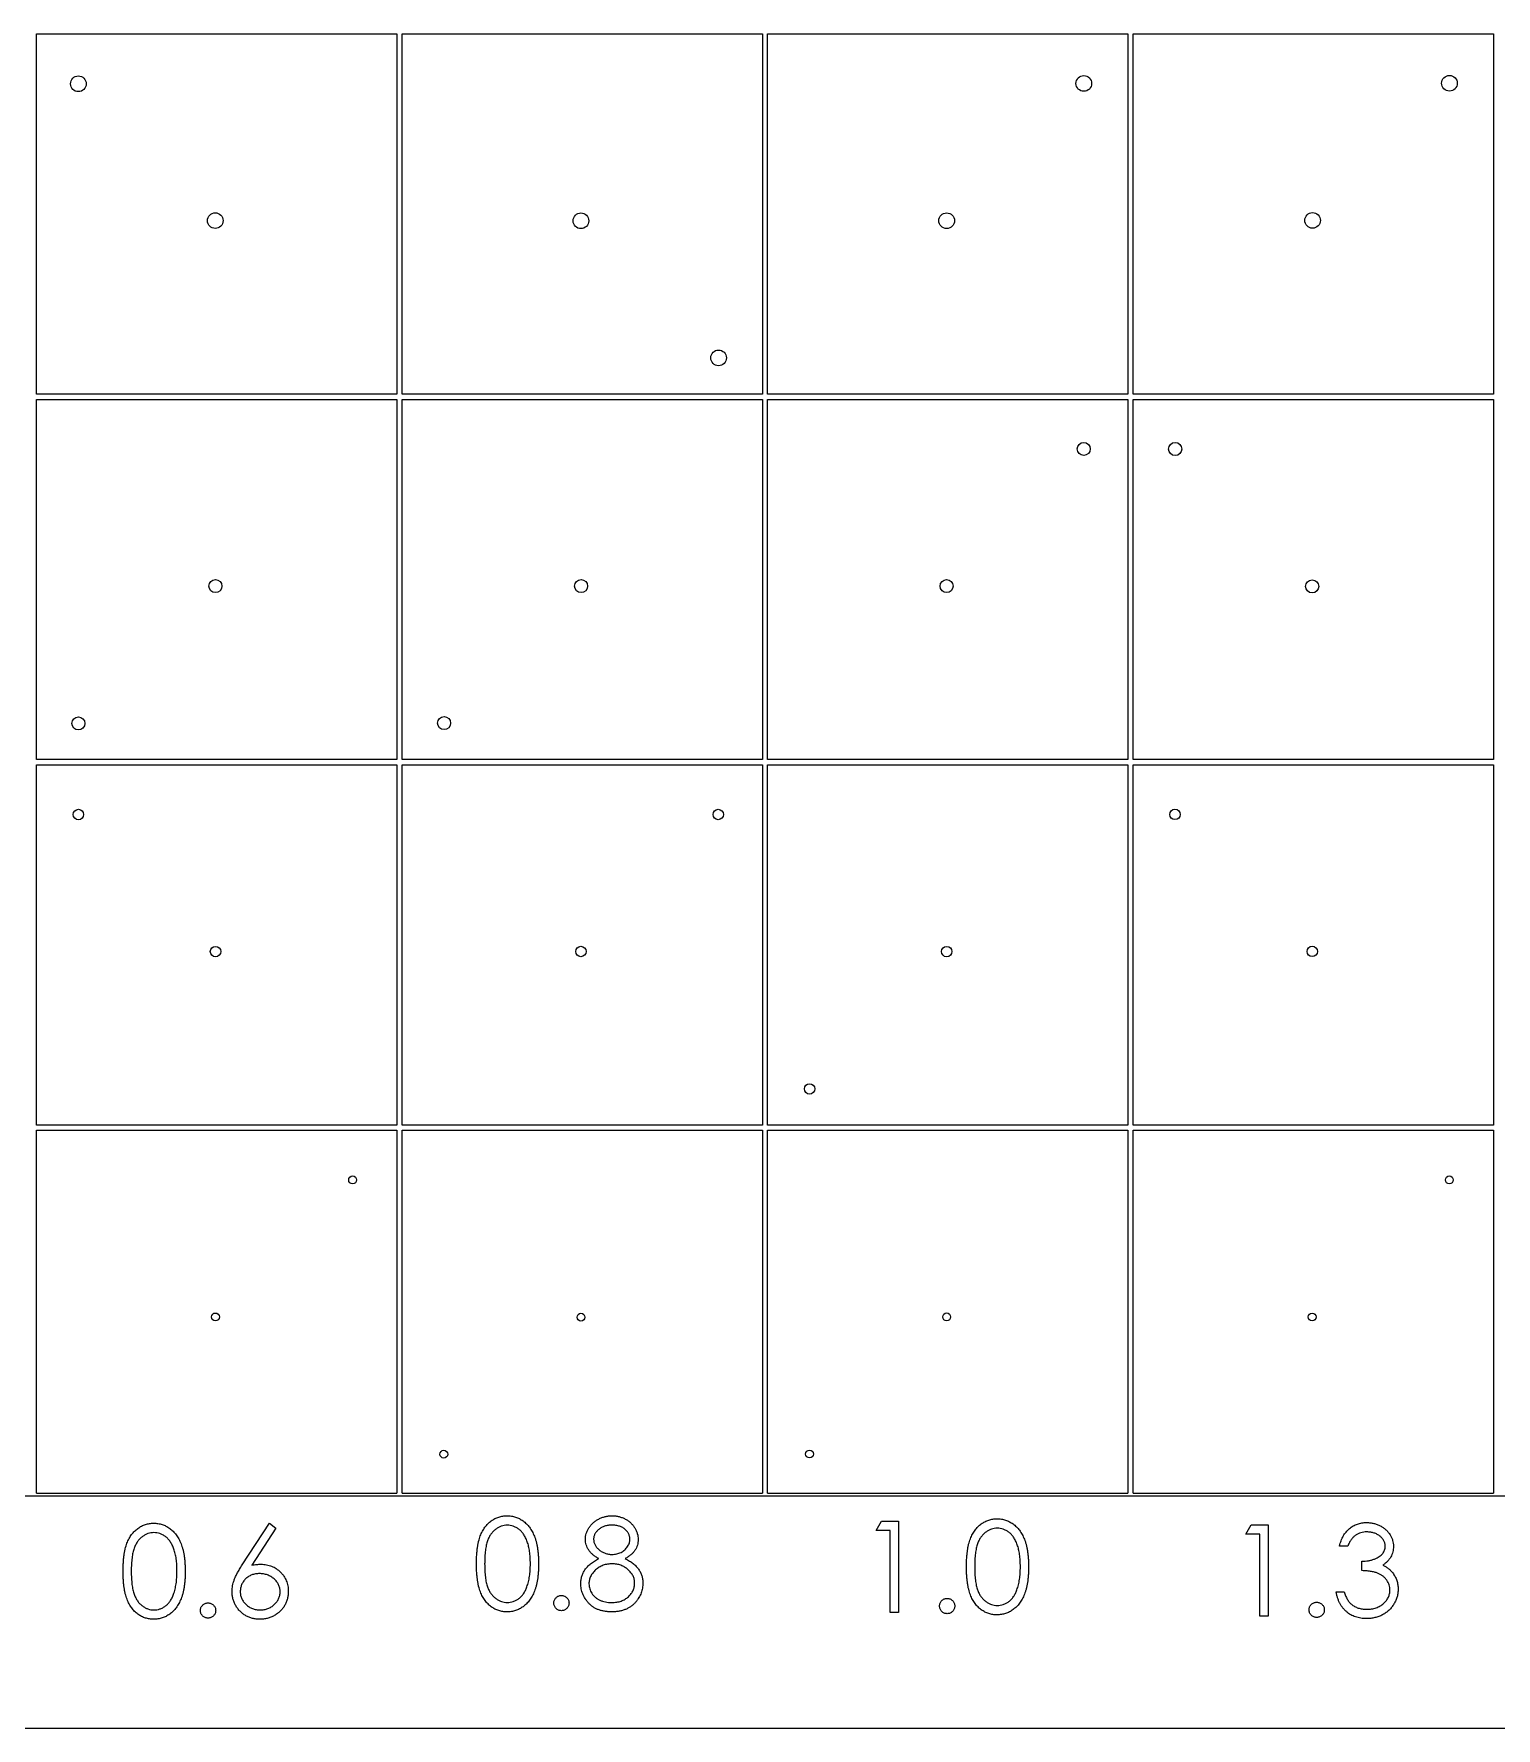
# Model space of a CAD drawing. Header units: millimetres. Extents: x -115 to 115, y -70 to 70.
# Drawn here: x -61.2 to -5.2, y -70 to -5.1 of the extents above; entities that cross this region are included whole.
import ezdxf

# ---------------------------------------------------------------- set-up
doc = ezdxf.new("R2010")
doc.units = ezdxf.units.MM

msp = doc.modelspace()

# ---------------------------------------------------------------- linework, layer by layer
at = {"color": 7, "linetype": 'Continuous', "lineweight": 25}
for p, q in [((-61.107, -18.9), (-61.107, -5.1)), ((-61.107, -5.1), (-47.307, -5.1)), ((-47.307, -5.1), (-47.307, -18.9)), ((-47.107, -5.1), (-33.307, -5.1)), ((-47.107, -18.9), (-47.107, -5.1)), ((-33.307, -5.1), (-33.307, -18.9)), ((-33.107, -18.9), (-33.107, -5.1)), ((-33.107, -5.1), (-19.307, -5.1)), ((-19.307, -5.1), (-19.307, -18.9)), ((-19.107, -18.9), (-19.107, -5.1)), ((-19.107, -5.1), (-5.307, -5.1)), ((-5.307, -5.1), (-5.307, -18.9)), ((-47.307, -18.9), (-61.107, -18.9)), ((-61.107, -32.9), (-61.107, -19.1)), ((-61.107, -19.1), (-47.307, -19.1)), ((-47.307, -19.1), (-47.307, -32.9)), ((-33.307, -18.9), (-47.107, -18.9)), ((-47.107, -19.1), (-33.307, -19.1)), ((-47.107, -32.9), (-47.107, -19.1)), ((-33.307, -19.1), (-33.307, -32.9)), ((-19.307, -18.9), (-33.107, -18.9)), ((-33.107, -32.9), (-33.107, -19.1)), ((-33.107, -19.1), (-19.307, -19.1)), ((-19.307, -19.1), (-19.307, -32.9)), ((-5.307, -18.9), (-19.107, -18.9)), ((-19.107, -32.9), (-19.107, -19.1)), ((-19.107, -19.1), (-5.307, -19.1)), ((-5.307, -19.1), (-5.307, -32.9)), ((-47.307, -32.9), (-61.107, -32.9)), ((-33.307, -32.9), (-47.107, -32.9)), ((-19.307, -32.9), (-33.107, -32.9)), ((-5.307, -32.9), (-19.107, -32.9)), ((-61.107, -46.9), (-61.107, -33.1)), ((-61.107, -33.1), (-47.307, -33.1)), ((-47.307, -33.1), (-47.307, -46.9)), ((-47.107, -46.9), (-47.107, -33.1)), ((-47.107, -33.1), (-33.307, -33.1)), ((-33.307, -33.1), (-33.307, -46.9)), ((-33.107, -46.9), (-33.107, -33.1)), ((-33.107, -33.1), (-19.307, -33.1)), ((-19.307, -33.1), (-19.307, -46.9)), ((-19.107, -46.9), (-19.107, -33.1)), ((-19.107, -33.1), (-5.307, -33.1)), ((-5.307, -33.1), (-5.307, -46.9)), ((-47.307, -46.9), (-61.107, -46.9)), ((-61.107, -61), (-61.107, -47.1)), ((-61.107, -47.1), (-47.307, -47.1)), ((-47.307, -47.1), (-47.307, -61)), ((-33.307, -46.9), (-47.107, -46.9)), ((-47.107, -61), (-47.107, -47.1)), ((-47.107, -47.1), (-33.307, -47.1)), ((-33.307, -47.1), (-33.307, -61)), ((-19.307, -46.9), (-33.107, -46.9)), ((-33.107, -61), (-33.107, -47.1)), ((-33.107, -47.1), (-19.307, -47.1)), ((-19.307, -47.1), (-19.307, -61)), ((-5.307, -46.9), (-19.107, -46.9)), ((-19.107, -47.1), (-5.307, -47.1)), ((-19.107, -61), (-19.107, -47.1)), ((-5.307, -47.1), (-5.307, -61)), ((-61.107, -61), (-47.307, -61)), ((-47.107, -61), (-33.307, -61)), ((-33.107, -61), (-19.307, -61)), ((-19.107, -61), (-5.307, -61)), ((-103.307, -61.1), (106.893, -61.1)), ((-53.226, -63.749), (-52.181, -62.152)), ((-52.181, -62.152), (-51.939, -62.342)), ((-28.946, -62.43), (-28.74, -62.071)), ((-28.74, -62.071), (-28.093, -62.071)), ((-28.093, -62.071), (-28.093, -65.571)), ((-14.792, -62.575), (-14.587, -62.216)), ((-14.587, -62.216), (-13.94, -62.216)), ((-13.94, -62.216), (-13.94, -65.716)), ((-51.939, -62.342), (-52.864, -63.756)), ((-28.407, -62.43), (-28.946, -62.43)), ((-28.407, -65.571), (-28.407, -62.43)), ((-14.254, -62.575), (-14.792, -62.575)), ((-14.254, -65.716), (-14.254, -62.575)), ((-10.888, -63.024), (-11.202, -63.024)), ((-10.35, -63.966), (-10.35, -63.607)), ((-11.337, -64.774), (-11.023, -64.774)), ((-28.093, -65.571), (-28.407, -65.571)), ((-13.94, -65.716), (-14.254, -65.716)), ((-115, -70), (115, -70))]:
    msp.add_line(p, q, dxfattribs=at)
for centre, radius in [((-59.504, -7.013), 0.3), ((-20.996, -7), 0.3), ((-6.992, -6.992), 0.3), ((-54.261, -12.254), 0.3), ((-40.256, -12.26), 0.3), ((-26.249, -12.256), 0.3), ((-12.236, -12.245), 0.3), ((-34.985, -17.51), 0.3), ((-21, -21.001), 0.25), ((-17.499, -21.002), 0.25), ((-54.254, -26.252), 0.25), ((-40.249, -26.253), 0.25), ((-26.25, -26.252), 0.25), ((-12.251, -26.263), 0.25), ((-59.504, -31.513), 0.25), ((-45.498, -31.502), 0.25), ((-59.502, -35.004), 0.2), ((-34.998, -35.002), 0.2), ((-17.505, -34.999), 0.2), ((-54.25, -40.255), 0.2), ((-40.255, -40.251), 0.2), ((-26.248, -40.255), 0.2), ((-12.249, -40.248), 0.2), ((-31.499, -45.514), 0.2), ((-49.001, -49), 0.15), ((-6.999, -49), 0.15), ((-54.253, -54.249), 0.15), ((-40.254, -54.259), 0.15), ((-26.25, -54.248), 0.15), ((-12.251, -54.25), 0.15), ((-45.508, -59.507), 0.15), ((-31.5, -59.5), 0.15)]:
    msp.add_circle(centre, radius, dxfattribs=at)
for points, knots in [([(-57.79, -63.993), (-57.79, -63.937), (-57.789, -63.828), (-57.782, -63.669), (-57.77, -63.52), (-57.754, -63.381), (-57.735, -63.252), (-57.708, -63.133), (-57.679, -63.023), (-57.644, -62.922), (-57.605, -62.83), (-57.563, -62.743), (-57.515, -62.663), (-57.465, -62.588), (-57.411, -62.519), (-57.353, -62.456), (-57.291, -62.399), (-57.225, -62.347), (-57.156, -62.301), (-57.086, -62.261), (-57.013, -62.227), (-56.938, -62.2), (-56.861, -62.178), (-56.783, -62.163), (-56.702, -62.153), (-56.648, -62.152), (-56.62, -62.152)], [0, 0, 0, 0, 0.068595, 0.133246, 0.194313, 0.251279, 0.304513, 0.354235, 0.400481, 0.443411, 0.484015, 0.523252, 0.561042, 0.5979, 0.633518, 0.668314, 0.702496, 0.736685, 0.770293, 0.803437, 0.835913, 0.86846, 0.900847, 0.933467, 0.966258, 1, 1, 1, 1]), ([(-56.62, -62.152), (-56.592, -62.152), (-56.537, -62.153), (-56.455, -62.163), (-56.375, -62.178), (-56.297, -62.2), (-56.221, -62.227), (-56.147, -62.261), (-56.075, -62.301), (-56.006, -62.348), (-55.938, -62.4), (-55.875, -62.458), (-55.815, -62.523), (-55.759, -62.594), (-55.707, -62.671), (-55.657, -62.754), (-55.613, -62.844), (-55.57, -62.939), (-55.533, -63.042), (-55.5, -63.153), (-55.473, -63.272), (-55.451, -63.4), (-55.433, -63.537), (-55.421, -63.681), (-55.414, -63.835), (-55.413, -63.939), (-55.412, -63.993)], [0, 0, 0, 0, 0.033788, 0.067194, 0.099862, 0.132567, 0.165151, 0.197913, 0.231319, 0.265083, 0.299255, 0.334399, 0.369943, 0.406284, 0.444064, 0.482998, 0.523354, 0.565537, 0.609613, 0.656391, 0.705885, 0.758325, 0.813832, 0.872795, 0.934722, 1, 1, 1, 1]), ([(-44.257, -63.708), (-44.256, -63.652), (-44.256, -63.543), (-44.249, -63.384), (-44.237, -63.235), (-44.221, -63.096), (-44.201, -62.967), (-44.175, -62.848), (-44.145, -62.738), (-44.111, -62.637), (-44.072, -62.545), (-44.029, -62.458), (-43.982, -62.378), (-43.932, -62.303), (-43.877, -62.234), (-43.82, -62.171), (-43.757, -62.114), (-43.692, -62.062), (-43.623, -62.016), (-43.552, -61.976), (-43.48, -61.942), (-43.405, -61.915), (-43.328, -61.893), (-43.249, -61.878), (-43.169, -61.868), (-43.114, -61.867), (-43.087, -61.867)], [0, 0, 0, 0, 0.068595, 0.133246, 0.194313, 0.251279, 0.304513, 0.354235, 0.400481, 0.443411, 0.484015, 0.523252, 0.561042, 0.5979, 0.633518, 0.668314, 0.702496, 0.736685, 0.770293, 0.803437, 0.835913, 0.86846, 0.900847, 0.933467, 0.966258, 1, 1, 1, 1]), ([(-43.076, -62.226), (-43.115, -62.228), (-43.192, -62.232), (-43.307, -62.261), (-43.416, -62.311), (-43.504, -62.366), (-43.57, -62.418), (-43.618, -62.463), (-43.662, -62.513), (-43.702, -62.567), (-43.74, -62.626), (-43.775, -62.689), (-43.807, -62.757), (-43.836, -62.829), (-43.862, -62.909), (-43.883, -62.997), (-43.902, -63.093), (-43.916, -63.199), (-43.928, -63.313), (-43.936, -63.436), (-43.942, -63.569), (-43.942, -63.66), (-43.943, -63.707)], [0, 0, 0, 0, 0.060387, 0.120883, 0.182755, 0.247811, 0.281299, 0.315088, 0.349702, 0.384857, 0.420966, 0.458511, 0.497175, 0.537602, 0.580503, 0.627468, 0.678388, 0.733983, 0.793747, 0.857714, 0.926698, 1, 1, 1, 1]), ([(-43.087, -61.867), (-43.059, -61.867), (-43.003, -61.868), (-42.921, -61.878), (-42.842, -61.893), (-42.764, -61.915), (-42.688, -61.942), (-42.614, -61.976), (-42.542, -62.016), (-42.472, -62.063), (-42.405, -62.115), (-42.342, -62.173), (-42.282, -62.238), (-42.225, -62.309), (-42.173, -62.386), (-42.124, -62.469), (-42.079, -62.559), (-42.036, -62.654), (-42, -62.757), (-41.966, -62.868), (-41.939, -62.987), (-41.917, -63.115), (-41.9, -63.252), (-41.887, -63.396), (-41.88, -63.55), (-41.879, -63.654), (-41.878, -63.708)], [0, 0, 0, 0, 0.033788, 0.067194, 0.099862, 0.132567, 0.165151, 0.197913, 0.231319, 0.265083, 0.299255, 0.334399, 0.369943, 0.406284, 0.444064, 0.482998, 0.523354, 0.565537, 0.609613, 0.656391, 0.705885, 0.758325, 0.813832, 0.872795, 0.934722, 1, 1, 1, 1]), ([(-42.193, -63.707), (-42.193, -63.665), (-42.194, -63.582), (-42.198, -63.462), (-42.209, -63.347), (-42.221, -63.238), (-42.238, -63.136), (-42.257, -63.038), (-42.282, -62.947), (-42.309, -62.861), (-42.34, -62.782), (-42.374, -62.708), (-42.41, -62.639), (-42.449, -62.575), (-42.491, -62.517), (-42.537, -62.466), (-42.585, -62.419), (-42.652, -62.365), (-42.739, -62.311), (-42.848, -62.261), (-42.961, -62.232), (-43.038, -62.228), (-43.076, -62.226)], [0, 0, 0, 0, 0.065681, 0.128486, 0.188175, 0.245106, 0.299448, 0.350823, 0.399942, 0.446672, 0.491255, 0.533376, 0.573853, 0.612526, 0.649597, 0.685532, 0.720106, 0.753838, 0.818925, 0.880493, 0.940311, 1, 1, 1, 1]), ([(-40.084, -62.765), (-40.082, -62.728), (-40.079, -62.653), (-40.052, -62.541), (-40.009, -62.432), (-39.95, -62.324), (-39.876, -62.224), (-39.788, -62.133), (-39.688, -62.054), (-39.575, -61.987), (-39.454, -61.933), (-39.326, -61.896), (-39.194, -61.871), (-39.104, -61.868), (-39.058, -61.867)], [0, 0, 0, 0, 0.0740584, 0.1488704, 0.2266677, 0.3077348, 0.3911572, 0.4739294, 0.5579278, 0.6449893, 0.7333641, 0.821092, 0.9092872, 1, 1, 1, 1]), ([(-39.075, -62.226), (-39.1, -62.227), (-39.148, -62.228), (-39.218, -62.235), (-39.285, -62.247), (-39.35, -62.265), (-39.41, -62.288), (-39.468, -62.315), (-39.522, -62.349), (-39.573, -62.386), (-39.618, -62.427), (-39.659, -62.47), (-39.693, -62.515), (-39.721, -62.562), (-39.742, -62.612), (-39.758, -62.663), (-39.768, -62.716), (-39.769, -62.752), (-39.77, -62.77)], [0, 0, 0, 0, 0.075243, 0.147209, 0.216447, 0.284025, 0.350655, 0.415031, 0.47963, 0.544652, 0.608044, 0.667828, 0.725114, 0.780992, 0.835527, 0.889438, 0.944072, 1, 1, 1, 1]), ([(-38.378, -62.763), (-38.379, -62.746), (-38.38, -62.713), (-38.389, -62.665), (-38.403, -62.617), (-38.423, -62.57), (-38.448, -62.525), (-38.479, -62.48), (-38.515, -62.436), (-38.557, -62.394), (-38.604, -62.354), (-38.656, -62.32), (-38.714, -62.29), (-38.777, -62.267), (-38.844, -62.249), (-38.917, -62.235), (-38.994, -62.228), (-39.048, -62.226), (-39.075, -62.226)], [0, 0, 0, 0, 0.050902, 0.101034, 0.151084, 0.203062, 0.256248, 0.310847, 0.368769, 0.430015, 0.49252, 0.556049, 0.621996, 0.690192, 0.761385, 0.836356, 0.915487, 1, 1, 1, 1]), ([(-39.058, -61.867), (-39.013, -61.868), (-38.926, -61.871), (-38.797, -61.895), (-38.673, -61.935), (-38.556, -61.989), (-38.446, -62.055), (-38.35, -62.135), (-38.265, -62.226), (-38.194, -62.327), (-38.136, -62.433), (-38.095, -62.545), (-38.069, -62.659), (-38.066, -62.736), (-38.064, -62.775)], [0, 0, 0, 0, 0.08941, 0.176306, 0.262626, 0.349446, 0.435498, 0.518928, 0.601355, 0.684256, 0.765807, 0.844877, 0.92228, 1, 1, 1, 1]), ([(-25.49, -63.823), (-25.49, -63.767), (-25.489, -63.658), (-25.482, -63.499), (-25.471, -63.35), (-25.454, -63.211), (-25.435, -63.081), (-25.409, -62.962), (-25.379, -62.853), (-25.344, -62.752), (-25.305, -62.659), (-25.263, -62.573), (-25.215, -62.493), (-25.165, -62.418), (-25.111, -62.349), (-25.054, -62.285), (-24.991, -62.228), (-24.926, -62.176), (-24.857, -62.131), (-24.786, -62.091), (-24.713, -62.057), (-24.638, -62.03), (-24.562, -62.008), (-24.483, -61.993), (-24.402, -61.983), (-24.348, -61.982), (-24.32, -61.982)], [0, 0, 0, 0, 0.068595, 0.133246, 0.194313, 0.251279, 0.304513, 0.354235, 0.400481, 0.443411, 0.484015, 0.523252, 0.561042, 0.5979, 0.633518, 0.668314, 0.702496, 0.736685, 0.770293, 0.803437, 0.835913, 0.86846, 0.900847, 0.933467, 0.966258, 1, 1, 1, 1]), ([(-24.32, -61.982), (-24.292, -61.982), (-24.237, -61.983), (-24.155, -61.992), (-24.075, -62.008), (-23.998, -62.03), (-23.921, -62.057), (-23.847, -62.091), (-23.775, -62.131), (-23.706, -62.177), (-23.639, -62.229), (-23.575, -62.288), (-23.516, -62.353), (-23.459, -62.423), (-23.407, -62.501), (-23.357, -62.584), (-23.313, -62.673), (-23.27, -62.768), (-23.233, -62.872), (-23.2, -62.982), (-23.173, -63.102), (-23.151, -63.23), (-23.133, -63.366), (-23.121, -63.511), (-23.114, -63.664), (-23.113, -63.769), (-23.112, -63.823)], [0, 0, 0, 0, 0.033788, 0.067194, 0.099862, 0.132567, 0.165151, 0.197913, 0.231319, 0.265083, 0.299255, 0.334399, 0.369943, 0.406284, 0.444064, 0.482998, 0.523354, 0.565537, 0.609613, 0.656391, 0.705885, 0.758325, 0.813832, 0.872795, 0.934722, 1, 1, 1, 1]), ([(-11.202, -63.024), (-11.194, -62.988), (-11.177, -62.919), (-11.143, -62.821), (-11.105, -62.728), (-11.059, -62.642), (-11.01, -62.561), (-10.953, -62.487), (-10.892, -62.419), (-10.824, -62.358), (-10.753, -62.303), (-10.677, -62.256), (-10.599, -62.216), (-10.518, -62.183), (-10.433, -62.158), (-10.345, -62.14), (-10.254, -62.128), (-10.192, -62.127), (-10.161, -62.126)], [0, 0, 0, 0, 0.072625, 0.141977, 0.208985, 0.273957, 0.336889, 0.398745, 0.460116, 0.520825, 0.580994, 0.640152, 0.698622, 0.757271, 0.816427, 0.876254, 0.937165, 1, 1, 1, 1]), ([(-10.161, -62.126), (-10.115, -62.127), (-10.024, -62.13), (-9.892, -62.155), (-9.764, -62.195), (-9.642, -62.249), (-9.529, -62.316), (-9.428, -62.396), (-9.341, -62.487), (-9.268, -62.588), (-9.211, -62.696), (-9.169, -62.807), (-9.143, -62.92), (-9.14, -62.997), (-9.138, -63.035)], [0, 0, 0, 0, 0.090254, 0.17854, 0.266093, 0.354631, 0.441886, 0.525747, 0.608114, 0.690197, 0.770821, 0.848326, 0.924012, 1, 1, 1, 1]), ([(-56.609, -62.511), (-56.648, -62.513), (-56.726, -62.517), (-56.84, -62.546), (-56.95, -62.596), (-57.037, -62.651), (-57.104, -62.703), (-57.151, -62.748), (-57.195, -62.798), (-57.236, -62.852), (-57.274, -62.911), (-57.309, -62.974), (-57.34, -63.042), (-57.37, -63.114), (-57.395, -63.194), (-57.416, -63.282), (-57.436, -63.378), (-57.449, -63.484), (-57.462, -63.598), (-57.47, -63.721), (-57.476, -63.854), (-57.476, -63.945), (-57.476, -63.992)], [0, 0, 0, 0, 0.060387, 0.120883, 0.182755, 0.247811, 0.281299, 0.315088, 0.349702, 0.384857, 0.420966, 0.458511, 0.497175, 0.537602, 0.580503, 0.627468, 0.678388, 0.733983, 0.793747, 0.857714, 0.926698, 1, 1, 1, 1]), ([(-55.726, -63.992), (-55.727, -63.95), (-55.728, -63.867), (-55.732, -63.747), (-55.742, -63.632), (-55.754, -63.523), (-55.772, -63.421), (-55.79, -63.323), (-55.816, -63.232), (-55.843, -63.146), (-55.873, -63.067), (-55.907, -62.993), (-55.943, -62.924), (-55.983, -62.86), (-56.025, -62.802), (-56.071, -62.751), (-56.118, -62.704), (-56.185, -62.651), (-56.273, -62.596), (-56.381, -62.546), (-56.495, -62.517), (-56.571, -62.513), (-56.609, -62.511)], [0, 0, 0, 0, 0.065681, 0.128486, 0.188175, 0.245106, 0.299448, 0.350823, 0.399942, 0.446672, 0.491255, 0.533376, 0.573853, 0.612526, 0.649597, 0.685532, 0.720106, 0.753838, 0.818925, 0.880493, 0.940311, 1, 1, 1, 1]), ([(-39.573, -63.507), (-39.613, -63.485), (-39.692, -63.442), (-39.796, -63.363), (-39.885, -63.278), (-39.957, -63.184), (-40.014, -63.085), (-40.053, -62.981), (-40.08, -62.875), (-40.082, -62.802), (-40.084, -62.765)], [0, 0, 0, 0, 0.14586, 0.282426, 0.41085, 0.535029, 0.654701, 0.770133, 0.884556, 1, 1, 1, 1]), ([(-39.77, -62.77), (-39.769, -62.788), (-39.767, -62.824), (-39.757, -62.878), (-39.741, -62.93), (-39.717, -62.98), (-39.687, -63.03), (-39.651, -63.078), (-39.607, -63.125), (-39.558, -63.17), (-39.505, -63.212), (-39.448, -63.248), (-39.389, -63.278), (-39.328, -63.304), (-39.265, -63.324), (-39.199, -63.337), (-39.132, -63.346), (-39.086, -63.347), (-39.063, -63.348)], [0, 0, 0, 0, 0.054564, 0.107826, 0.161924, 0.21751, 0.274498, 0.334815, 0.397555, 0.464755, 0.532901, 0.600097, 0.665354, 0.731084, 0.796883, 0.863292, 0.930831, 1, 1, 1, 1]), ([(-39.063, -63.348), (-39.033, -63.347), (-38.974, -63.345), (-38.887, -63.329), (-38.802, -63.304), (-38.72, -63.269), (-38.644, -63.225), (-38.576, -63.173), (-38.517, -63.113), (-38.468, -63.047), (-38.429, -62.977), (-38.399, -62.906), (-38.382, -62.835), (-38.38, -62.787), (-38.378, -62.763)], [0, 0, 0, 0, 0.08969, 0.178494, 0.266838, 0.356558, 0.445334, 0.530806, 0.614076, 0.697707, 0.779142, 0.855354, 0.928557, 1, 1, 1, 1]), ([(-38.064, -62.775), (-38.066, -62.813), (-38.069, -62.887), (-38.092, -62.996), (-38.132, -63.098), (-38.187, -63.194), (-38.258, -63.283), (-38.344, -63.365), (-38.446, -63.441), (-38.522, -63.485), (-38.561, -63.507)], [0, 0, 0, 0, 0.121904, 0.239413, 0.35541, 0.472091, 0.592859, 0.718703, 0.854892, 1, 1, 1, 1]), ([(-24.31, -62.341), (-24.348, -62.343), (-24.426, -62.347), (-24.54, -62.375), (-24.65, -62.425), (-24.737, -62.48), (-24.804, -62.533), (-24.851, -62.578), (-24.895, -62.628), (-24.936, -62.682), (-24.974, -62.741), (-25.009, -62.804), (-25.041, -62.871), (-25.07, -62.944), (-25.095, -63.024), (-25.116, -63.111), (-25.136, -63.208), (-25.15, -63.314), (-25.162, -63.428), (-25.17, -63.551), (-25.176, -63.683), (-25.176, -63.774), (-25.176, -63.821)], [0, 0, 0, 0, 0.060387, 0.120883, 0.182755, 0.247811, 0.281299, 0.315088, 0.349702, 0.384857, 0.420966, 0.458511, 0.497175, 0.537602, 0.580503, 0.627468, 0.678388, 0.733983, 0.793747, 0.857714, 0.926698, 1, 1, 1, 1]), ([(-23.426, -63.821), (-23.427, -63.779), (-23.428, -63.697), (-23.432, -63.576), (-23.443, -63.462), (-23.454, -63.353), (-23.472, -63.25), (-23.491, -63.153), (-23.516, -63.062), (-23.543, -62.976), (-23.574, -62.896), (-23.607, -62.822), (-23.644, -62.753), (-23.683, -62.69), (-23.725, -62.632), (-23.771, -62.58), (-23.818, -62.534), (-23.885, -62.48), (-23.973, -62.426), (-24.082, -62.375), (-24.195, -62.347), (-24.271, -62.343), (-24.31, -62.341)], [0, 0, 0, 0, 0.065681, 0.128486, 0.188175, 0.245106, 0.299448, 0.350823, 0.399942, 0.446672, 0.491255, 0.533376, 0.573853, 0.612526, 0.649597, 0.685532, 0.720106, 0.753838, 0.818925, 0.880493, 0.940311, 1, 1, 1, 1]), ([(-10.156, -62.485), (-10.196, -62.486), (-10.274, -62.489), (-10.386, -62.513), (-10.491, -62.551), (-10.57, -62.596), (-10.629, -62.641), (-10.671, -62.68), (-10.713, -62.724), (-10.75, -62.774), (-10.789, -62.828), (-10.824, -62.889), (-10.857, -62.954), (-10.878, -63), (-10.888, -63.024)], [0, 0, 0, 0, 0.1227119, 0.239685, 0.3518159, 0.4637661, 0.5208178, 0.5794483, 0.6406041, 0.7052975, 0.7736339, 0.8446694, 0.9200565, 1, 1, 1, 1]), ([(-9.452, -63.034), (-9.453, -63.016), (-9.454, -62.979), (-9.464, -62.926), (-9.48, -62.875), (-9.501, -62.825), (-9.53, -62.778), (-9.564, -62.732), (-9.605, -62.688), (-9.652, -62.648), (-9.703, -62.609), (-9.758, -62.576), (-9.816, -62.548), (-9.878, -62.525), (-9.943, -62.507), (-10.011, -62.495), (-10.083, -62.487), (-10.132, -62.486), (-10.156, -62.485)], [0, 0, 0, 0, 0.055275, 0.109966, 0.163247, 0.218076, 0.273301, 0.330909, 0.390995, 0.454176, 0.518862, 0.583311, 0.648517, 0.715031, 0.782502, 0.852323, 0.924928, 1, 1, 1, 1]), ([(-40.263, -64.466), (-40.263, -64.441), (-40.261, -64.393), (-40.253, -64.321), (-40.241, -64.251), (-40.224, -64.183), (-40.2, -64.117), (-40.172, -64.053), (-40.139, -63.991), (-40.101, -63.93), (-40.057, -63.871), (-40.006, -63.814), (-39.949, -63.758), (-39.886, -63.705), (-39.817, -63.652), (-39.741, -63.602), (-39.66, -63.552), (-39.602, -63.522), (-39.573, -63.507)], [0, 0, 0, 0, 0.058854, 0.116315, 0.172675, 0.22878, 0.28458, 0.340257, 0.39663, 0.453507, 0.512318, 0.572648, 0.636022, 0.702363, 0.771483, 0.844184, 0.92007, 1, 1, 1, 1]), ([(-38.561, -63.507), (-38.533, -63.522), (-38.477, -63.551), (-38.397, -63.598), (-38.325, -63.647), (-38.257, -63.697), (-38.195, -63.749), (-38.14, -63.803), (-38.09, -63.858), (-38.047, -63.915), (-38.008, -63.973), (-37.975, -64.034), (-37.947, -64.096), (-37.925, -64.161), (-37.906, -64.227), (-37.894, -64.295), (-37.887, -64.366), (-37.886, -64.413), (-37.885, -64.437)], [0, 0, 0, 0, 0.079525, 0.1551, 0.22722, 0.295911, 0.362056, 0.42552, 0.485813, 0.544495, 0.60146, 0.657841, 0.713974, 0.769468, 0.82613, 0.882885, 0.940701, 1, 1, 1, 1]), ([(-10.35, -63.607), (-10.307, -63.606), (-10.222, -63.605), (-10.098, -63.587), (-9.979, -63.563), (-9.869, -63.526), (-9.768, -63.483), (-9.681, -63.434), (-9.608, -63.378), (-9.55, -63.316), (-9.507, -63.25), (-9.475, -63.181), (-9.456, -63.108), (-9.454, -63.059), (-9.452, -63.034)], [0, 0, 0, 0, 0.110166, 0.215787, 0.318027, 0.417574, 0.51165, 0.596162, 0.672935, 0.74367, 0.810677, 0.874059, 0.936696, 1, 1, 1, 1]), ([(-9.138, -63.035), (-9.139, -63.072), (-9.142, -63.145), (-9.161, -63.251), (-9.194, -63.35), (-9.239, -63.444), (-9.297, -63.532), (-9.368, -63.614), (-9.451, -63.69), (-9.514, -63.733), (-9.547, -63.756)], [0, 0, 0, 0, 0.128068, 0.250608, 0.37063, 0.490072, 0.610375, 0.734313, 0.863217, 1, 1, 1, 1]), ([(-56.62, -65.831), (-56.648, -65.831), (-56.702, -65.83), (-56.783, -65.821), (-56.861, -65.805), (-56.937, -65.784), (-57.012, -65.758), (-57.084, -65.723), (-57.154, -65.684), (-57.223, -65.639), (-57.288, -65.588), (-57.35, -65.531), (-57.407, -65.468), (-57.461, -65.398), (-57.512, -65.323), (-57.559, -65.243), (-57.602, -65.156), (-57.642, -65.062), (-57.677, -64.961), (-57.708, -64.851), (-57.733, -64.731), (-57.754, -64.602), (-57.771, -64.463), (-57.782, -64.315), (-57.789, -64.157), (-57.79, -64.049), (-57.79, -63.993)], [0, 0, 0, 0, 0.0337871, 0.0666217, 0.0992849, 0.1313612, 0.1635852, 0.1961039, 0.2289023, 0.2621581, 0.2959912, 0.3302178, 0.3650598, 0.4009507, 0.4376204, 0.4757075, 0.5153807, 0.5564135, 0.5997648, 0.6464242, 0.6964314, 0.7497815, 0.8065733, 0.8674355, 0.9318868, 1, 1, 1, 1]), ([(-57.476, -63.992), (-57.476, -64.038), (-57.476, -64.129), (-57.47, -64.261), (-57.461, -64.384), (-57.451, -64.498), (-57.435, -64.603), (-57.417, -64.7), (-57.396, -64.788), (-57.37, -64.868), (-57.341, -64.94), (-57.309, -65.008), (-57.275, -65.071), (-57.237, -65.13), (-57.196, -65.184), (-57.152, -65.234), (-57.104, -65.279), (-57.037, -65.332), (-56.949, -65.388), (-56.839, -65.436), (-56.725, -65.467), (-56.648, -65.471), (-56.609, -65.472)], [0, 0, 0, 0, 0.072951, 0.141584, 0.205926, 0.265301, 0.320597, 0.371817, 0.41879, 0.461699, 0.502134, 0.540804, 0.578181, 0.614297, 0.649678, 0.684299, 0.718359, 0.752081, 0.817652, 0.879722, 0.939966, 1, 1, 1, 1]), ([(-55.412, -63.993), (-55.413, -64.047), (-55.414, -64.151), (-55.42, -64.303), (-55.433, -64.447), (-55.45, -64.583), (-55.472, -64.71), (-55.5, -64.829), (-55.53, -64.94), (-55.568, -65.042), (-55.61, -65.137), (-55.655, -65.226), (-55.703, -65.309), (-55.756, -65.386), (-55.812, -65.457), (-55.872, -65.522), (-55.936, -65.581), (-56.003, -65.634), (-56.074, -65.68), (-56.146, -65.721), (-56.221, -65.754), (-56.296, -65.783), (-56.375, -65.805), (-56.455, -65.82), (-56.537, -65.83), (-56.592, -65.831), (-56.62, -65.831)], [0, 0, 0, 0, 0.065063, 0.126773, 0.185516, 0.240765, 0.29298, 0.34225, 0.388919, 0.432776, 0.474628, 0.514775, 0.553606, 0.591426, 0.628028, 0.663804, 0.698984, 0.733591, 0.767628, 0.801208, 0.834264, 0.866981, 0.89972, 0.932702, 0.966176, 1, 1, 1, 1]), ([(-55.859, -64.872), (-55.848, -64.84), (-55.827, -64.777), (-55.799, -64.679), (-55.777, -64.575), (-55.758, -64.468), (-55.744, -64.356), (-55.734, -64.238), (-55.727, -64.117), (-55.726, -64.034), (-55.726, -63.992)], [0, 0, 0, 0, 0.110588, 0.224542, 0.342503, 0.464324, 0.590756, 0.722227, 0.858843, 1, 1, 1, 1]), ([(-53.617, -64.766), (-53.616, -64.73), (-53.614, -64.656), (-53.597, -64.545), (-53.57, -64.431), (-53.539, -64.334), (-53.507, -64.255), (-53.481, -64.191), (-53.447, -64.125), (-53.412, -64.055), (-53.371, -63.983), (-53.327, -63.907), (-53.278, -63.829), (-53.243, -63.776), (-53.226, -63.749)], [0, 0, 0, 0, 0.097818, 0.199726, 0.305276, 0.415811, 0.474472, 0.537274, 0.603657, 0.674299, 0.749834, 0.828598, 0.912378, 1, 1, 1, 1]), ([(-52.568, -64.081), (-52.594, -64.082), (-52.646, -64.084), (-52.723, -64.093), (-52.795, -64.109), (-52.864, -64.13), (-52.929, -64.159), (-52.99, -64.195), (-53.047, -64.236), (-53.1, -64.284), (-53.147, -64.336), (-53.189, -64.391), (-53.224, -64.449), (-53.253, -64.509), (-53.275, -64.573), (-53.292, -64.639), (-53.301, -64.708), (-53.302, -64.754), (-53.303, -64.778)], [0, 0, 0, 0, 0.070599, 0.137901, 0.203196, 0.26679, 0.329106, 0.390654, 0.452653, 0.515748, 0.577926, 0.63893, 0.698351, 0.757296, 0.816394, 0.876267, 0.936817, 1, 1, 1, 1]), ([(-52.864, -63.756), (-52.803, -63.746), (-52.682, -63.727), (-52.561, -63.724), (-52.502, -63.722)], [0, 0, 0, 0, 0.512659, 1, 1, 1, 1]), ([(-51.777, -64.778), (-51.778, -64.754), (-51.779, -64.708), (-51.791, -64.639), (-51.808, -64.573), (-51.834, -64.509), (-51.867, -64.448), (-51.907, -64.391), (-51.954, -64.335), (-52.008, -64.284), (-52.067, -64.236), (-52.13, -64.195), (-52.195, -64.16), (-52.264, -64.13), (-52.336, -64.109), (-52.41, -64.093), (-52.488, -64.084), (-52.541, -64.082), (-52.568, -64.081)], [0, 0, 0, 0, 0.061138, 0.119994, 0.178225, 0.236256, 0.294929, 0.354716, 0.41673, 0.480664, 0.545832, 0.609758, 0.672971, 0.736017, 0.799839, 0.864775, 0.931088, 1, 1, 1, 1]), ([(-52.502, -63.722), (-52.466, -63.723), (-52.396, -63.725), (-52.293, -63.74), (-52.194, -63.763), (-52.1, -63.796), (-52.01, -63.838), (-51.923, -63.889), (-51.842, -63.951), (-51.764, -64.021), (-51.694, -64.097), (-51.632, -64.179), (-51.58, -64.265), (-51.537, -64.355), (-51.504, -64.45), (-51.48, -64.55), (-51.466, -64.653), (-51.464, -64.724), (-51.463, -64.759)], [0, 0, 0, 0, 0.065231, 0.128405, 0.190067, 0.250943, 0.311546, 0.372863, 0.435024, 0.499072, 0.563091, 0.62551, 0.68668, 0.747283, 0.808563, 0.870742, 0.934341, 1, 1, 1, 1]), ([(-43.087, -65.546), (-43.114, -65.546), (-43.169, -65.545), (-43.249, -65.536), (-43.327, -65.52), (-43.404, -65.499), (-43.478, -65.473), (-43.551, -65.438), (-43.621, -65.399), (-43.689, -65.354), (-43.754, -65.303), (-43.816, -65.246), (-43.874, -65.183), (-43.928, -65.113), (-43.979, -65.038), (-44.025, -64.958), (-44.069, -64.871), (-44.108, -64.777), (-44.144, -64.676), (-44.175, -64.566), (-44.199, -64.446), (-44.22, -64.317), (-44.237, -64.178), (-44.249, -64.03), (-44.256, -63.872), (-44.256, -63.764), (-44.257, -63.708)], [0, 0, 0, 0, 0.0337871, 0.0666217, 0.0992849, 0.1313612, 0.1635852, 0.1961039, 0.2289023, 0.2621581, 0.2959912, 0.3302178, 0.3650598, 0.4009507, 0.4376204, 0.4757075, 0.5153807, 0.5564135, 0.5997648, 0.6464242, 0.6964314, 0.7497815, 0.8065733, 0.8674355, 0.9318868, 1, 1, 1, 1]), ([(-43.943, -63.707), (-43.942, -63.753), (-43.942, -63.844), (-43.936, -63.976), (-43.928, -64.099), (-43.917, -64.213), (-43.901, -64.318), (-43.884, -64.415), (-43.862, -64.503), (-43.837, -64.583), (-43.808, -64.655), (-43.776, -64.723), (-43.742, -64.786), (-43.704, -64.845), (-43.662, -64.899), (-43.618, -64.949), (-43.57, -64.994), (-43.504, -65.047), (-43.416, -65.103), (-43.305, -65.151), (-43.192, -65.182), (-43.115, -65.186), (-43.076, -65.187)], [0, 0, 0, 0, 0.072951, 0.141584, 0.205926, 0.265301, 0.320597, 0.371817, 0.41879, 0.461699, 0.502134, 0.540804, 0.578181, 0.614297, 0.649678, 0.684299, 0.718359, 0.752081, 0.817652, 0.879722, 0.939966, 1, 1, 1, 1]), ([(-41.878, -63.708), (-41.879, -63.762), (-41.88, -63.866), (-41.887, -64.018), (-41.9, -64.162), (-41.916, -64.298), (-41.939, -64.425), (-41.966, -64.544), (-41.997, -64.655), (-42.035, -64.757), (-42.076, -64.852), (-42.121, -64.941), (-42.169, -65.024), (-42.222, -65.101), (-42.278, -65.172), (-42.339, -65.237), (-42.402, -65.296), (-42.47, -65.349), (-42.54, -65.395), (-42.612, -65.436), (-42.687, -65.469), (-42.763, -65.498), (-42.841, -65.52), (-42.921, -65.535), (-43.003, -65.545), (-43.059, -65.546), (-43.087, -65.546)], [0, 0, 0, 0, 0.065063, 0.126773, 0.185516, 0.240765, 0.29298, 0.34225, 0.388919, 0.432776, 0.474628, 0.514775, 0.553606, 0.591426, 0.628028, 0.663804, 0.698984, 0.733591, 0.767628, 0.801208, 0.834264, 0.866981, 0.89972, 0.932702, 0.966176, 1, 1, 1, 1]), ([(-42.325, -64.587), (-42.315, -64.555), (-42.293, -64.492), (-42.266, -64.394), (-42.244, -64.29), (-42.224, -64.183), (-42.211, -64.071), (-42.2, -63.953), (-42.194, -63.832), (-42.193, -63.749), (-42.193, -63.707)], [0, 0, 0, 0, 0.110588, 0.224542, 0.342503, 0.464324, 0.590756, 0.722227, 0.858843, 1, 1, 1, 1]), ([(-39.055, -63.707), (-39.086, -63.707), (-39.147, -63.708), (-39.237, -63.72), (-39.323, -63.737), (-39.405, -63.763), (-39.483, -63.796), (-39.557, -63.836), (-39.628, -63.883), (-39.693, -63.937), (-39.753, -63.995), (-39.805, -64.057), (-39.85, -64.12), (-39.885, -64.187), (-39.915, -64.255), (-39.934, -64.327), (-39.947, -64.401), (-39.948, -64.451), (-39.949, -64.477)], [0, 0, 0, 0, 0.071269, 0.139812, 0.206497, 0.271535, 0.336082, 0.400528, 0.464984, 0.53005, 0.594423, 0.655583, 0.714849, 0.772115, 0.828999, 0.885122, 0.942079, 1, 1, 1, 1]), ([(-38.199, -64.444), (-38.2, -64.42), (-38.202, -64.373), (-38.213, -64.303), (-38.233, -64.235), (-38.26, -64.17), (-38.297, -64.107), (-38.34, -64.045), (-38.391, -63.986), (-38.45, -63.93), (-38.513, -63.878), (-38.581, -63.832), (-38.652, -63.793), (-38.727, -63.762), (-38.804, -63.737), (-38.885, -63.719), (-38.969, -63.709), (-39.026, -63.707), (-39.055, -63.707)], [0, 0, 0, 0, 0.057339, 0.113063, 0.169181, 0.225775, 0.283826, 0.343454, 0.405907, 0.471392, 0.538003, 0.603064, 0.667602, 0.732225, 0.797005, 0.863048, 0.930357, 1, 1, 1, 1]), ([(-24.32, -65.661), (-24.348, -65.661), (-24.402, -65.66), (-24.483, -65.65), (-24.561, -65.635), (-24.637, -65.613), (-24.712, -65.587), (-24.784, -65.553), (-24.855, -65.514), (-24.923, -65.469), (-24.988, -65.418), (-25.05, -65.361), (-25.108, -65.297), (-25.161, -65.228), (-25.212, -65.153), (-25.259, -65.072), (-25.302, -64.985), (-25.342, -64.892), (-25.377, -64.791), (-25.408, -64.681), (-25.433, -64.561), (-25.454, -64.431), (-25.471, -64.293), (-25.482, -64.144), (-25.489, -63.987), (-25.49, -63.878), (-25.49, -63.823)], [0, 0, 0, 0, 0.033787, 0.066622, 0.099285, 0.131361, 0.163585, 0.196104, 0.228902, 0.262158, 0.295991, 0.330218, 0.36506, 0.400951, 0.43762, 0.475708, 0.515381, 0.556414, 0.599765, 0.646424, 0.696431, 0.749782, 0.806573, 0.867436, 0.931887, 1, 1, 1, 1]), ([(-25.176, -63.821), (-25.176, -63.868), (-25.176, -63.959), (-25.17, -64.091), (-25.162, -64.214), (-25.151, -64.328), (-25.135, -64.433), (-25.117, -64.53), (-25.096, -64.618), (-25.07, -64.697), (-25.041, -64.77), (-25.01, -64.838), (-24.976, -64.901), (-24.938, -64.959), (-24.896, -65.013), (-24.852, -65.064), (-24.804, -65.108), (-24.737, -65.162), (-24.65, -65.218), (-24.539, -65.266), (-24.425, -65.296), (-24.348, -65.3), (-24.31, -65.302)], [0, 0, 0, 0, 0.072951, 0.141584, 0.205926, 0.265301, 0.320597, 0.371817, 0.41879, 0.461699, 0.502134, 0.540804, 0.578181, 0.614297, 0.649678, 0.684299, 0.718359, 0.752081, 0.817652, 0.879722, 0.939966, 1, 1, 1, 1]), ([(-23.112, -63.823), (-23.113, -63.876), (-23.114, -63.981), (-23.121, -64.133), (-23.134, -64.277), (-23.15, -64.413), (-23.172, -64.54), (-23.2, -64.659), (-23.231, -64.77), (-23.268, -64.872), (-23.31, -64.967), (-23.355, -65.055), (-23.403, -65.139), (-23.456, -65.216), (-23.512, -65.287), (-23.572, -65.352), (-23.636, -65.411), (-23.704, -65.463), (-23.774, -65.509), (-23.846, -65.551), (-23.921, -65.584), (-23.997, -65.612), (-24.075, -65.634), (-24.155, -65.649), (-24.237, -65.66), (-24.292, -65.661), (-24.32, -65.661)], [0, 0, 0, 0, 0.065063, 0.126773, 0.185516, 0.240765, 0.29298, 0.34225, 0.388919, 0.432776, 0.474628, 0.514775, 0.553606, 0.591426, 0.628028, 0.663804, 0.698984, 0.733591, 0.767628, 0.801208, 0.834264, 0.866981, 0.89972, 0.932702, 0.966176, 1, 1, 1, 1]), ([(-23.559, -64.701), (-23.548, -64.67), (-23.527, -64.607), (-23.499, -64.508), (-23.477, -64.405), (-23.458, -64.298), (-23.445, -64.185), (-23.434, -64.068), (-23.427, -63.946), (-23.427, -63.863), (-23.426, -63.821)], [0, 0, 0, 0, 0.110588, 0.224542, 0.342503, 0.464324, 0.590756, 0.722227, 0.858843, 1, 1, 1, 1]), ([(-9.273, -64.706), (-9.274, -64.674), (-9.277, -64.609), (-9.301, -64.513), (-9.339, -64.421), (-9.393, -64.333), (-9.458, -64.253), (-9.534, -64.181), (-9.623, -64.121), (-9.704, -64.08), (-9.775, -64.052), (-9.837, -64.033), (-9.905, -64.018), (-9.981, -64.003), (-10.063, -63.99), (-10.152, -63.98), (-10.249, -63.972), (-10.315, -63.968), (-10.35, -63.966)], [0, 0, 0, 0, 0.066909, 0.133485, 0.201035, 0.271234, 0.34288, 0.413836, 0.485977, 0.56023, 0.599884, 0.644055, 0.691892, 0.744688, 0.801492, 0.862858, 0.929328, 1, 1, 1, 1]), ([(-9.547, -63.756), (-9.51, -63.773), (-9.436, -63.809), (-9.335, -63.879), (-9.244, -63.96), (-9.193, -64.023), (-9.168, -64.054)], [0, 0, 0, 0, 0.2538796, 0.5030089, 0.7502911, 1, 1, 1, 1]), ([(-9.168, -64.054), (-9.151, -64.077), (-9.117, -64.123), (-9.076, -64.197), (-9.039, -64.271), (-9.01, -64.348), (-8.987, -64.427), (-8.971, -64.508), (-8.961, -64.591), (-8.96, -64.648), (-8.959, -64.676)], [0, 0, 0, 0, 0.128136, 0.254173, 0.378112, 0.501712, 0.623986, 0.747096, 0.872875, 1, 1, 1, 1]), ([(-56.609, -65.472), (-56.571, -65.471), (-56.493, -65.468), (-56.38, -65.437), (-56.27, -65.39), (-56.184, -65.335), (-56.119, -65.283), (-56.072, -65.239), (-56.029, -65.189), (-55.988, -65.135), (-55.951, -65.076), (-55.916, -65.012), (-55.885, -64.944), (-55.868, -64.896), (-55.859, -64.872)], [0, 0, 0, 0, 0.112813, 0.225394, 0.339595, 0.459675, 0.521735, 0.583926, 0.648174, 0.713881, 0.781004, 0.851451, 0.924051, 1, 1, 1, 1]), ([(-52.557, -65.831), (-52.604, -65.83), (-52.697, -65.827), (-52.835, -65.8), (-52.966, -65.756), (-53.092, -65.696), (-53.208, -65.62), (-53.312, -65.528), (-53.404, -65.423), (-53.48, -65.305), (-53.54, -65.177), (-53.585, -65.044), (-53.612, -64.906), (-53.615, -64.813), (-53.617, -64.766)], [0, 0, 0, 0, 0.084335, 0.167052, 0.249566, 0.33274, 0.415915, 0.497828, 0.580373, 0.6646, 0.749467, 0.83251, 0.915639, 1, 1, 1, 1]), ([(-53.303, -64.778), (-53.302, -64.802), (-53.301, -64.848), (-53.29, -64.917), (-53.273, -64.982), (-53.248, -65.045), (-53.217, -65.106), (-53.177, -65.163), (-53.133, -65.219), (-53.08, -65.27), (-53.024, -65.317), (-52.963, -65.359), (-52.9, -65.394), (-52.833, -65.422), (-52.764, -65.445), (-52.692, -65.461), (-52.617, -65.47), (-52.566, -65.472), (-52.54, -65.472)], [0, 0, 0, 0, 0.061842, 0.121262, 0.180746, 0.239231, 0.298308, 0.358183, 0.420359, 0.484792, 0.549938, 0.613718, 0.676681, 0.739154, 0.8022, 0.86674, 0.93205, 1, 1, 1, 1]), ([(-51.463, -64.759), (-51.465, -64.808), (-51.467, -64.905), (-51.495, -65.045), (-51.539, -65.179), (-51.601, -65.304), (-51.678, -65.42), (-51.772, -65.523), (-51.879, -65.614), (-52.001, -65.691), (-52.131, -65.754), (-52.269, -65.799), (-52.411, -65.826), (-52.508, -65.83), (-52.557, -65.831)], [0, 0, 0, 0, 0.085948, 0.169125, 0.250399, 0.33229, 0.413364, 0.494172, 0.576022, 0.660757, 0.745783, 0.830044, 0.914028, 1, 1, 1, 1]), ([(-52.54, -65.472), (-52.514, -65.472), (-52.463, -65.47), (-52.388, -65.461), (-52.316, -65.445), (-52.247, -65.422), (-52.18, -65.394), (-52.117, -65.359), (-52.057, -65.317), (-52.001, -65.27), (-51.948, -65.219), (-51.903, -65.163), (-51.864, -65.106), (-51.833, -65.046), (-51.807, -64.982), (-51.79, -64.917), (-51.779, -64.848), (-51.778, -64.802), (-51.777, -64.778)], [0, 0, 0, 0, 0.067962, 0.133283, 0.197835, 0.260892, 0.323377, 0.38635, 0.449638, 0.514795, 0.57924, 0.641814, 0.701359, 0.760727, 0.819222, 0.878716, 0.938147, 1, 1, 1, 1]), ([(-43.076, -65.187), (-43.037, -65.186), (-42.96, -65.183), (-42.847, -65.152), (-42.737, -65.105), (-42.651, -65.05), (-42.585, -64.998), (-42.538, -64.954), (-42.495, -64.904), (-42.454, -64.85), (-42.417, -64.791), (-42.383, -64.727), (-42.352, -64.659), (-42.334, -64.611), (-42.325, -64.587)], [0, 0, 0, 0, 0.112813, 0.225394, 0.339595, 0.459675, 0.521735, 0.583926, 0.648174, 0.713881, 0.781004, 0.851451, 0.924051, 1, 1, 1, 1]), ([(-39.079, -65.546), (-39.126, -65.545), (-39.217, -65.543), (-39.351, -65.528), (-39.475, -65.501), (-39.59, -65.465), (-39.697, -65.417), (-39.795, -65.358), (-39.884, -65.29), (-39.963, -65.211), (-40.033, -65.126), (-40.095, -65.038), (-40.146, -64.947), (-40.189, -64.856), (-40.223, -64.761), (-40.246, -64.665), (-40.26, -64.566), (-40.262, -64.499), (-40.263, -64.466)], [0, 0, 0, 0, 0.078556, 0.152863, 0.22356, 0.290375, 0.355403, 0.418291, 0.480389, 0.543073, 0.604924, 0.664398, 0.721943, 0.778375, 0.83383, 0.888861, 0.944089, 1, 1, 1, 1]), ([(-39.949, -64.477), (-39.948, -64.508), (-39.945, -64.57), (-39.923, -64.662), (-39.889, -64.752), (-39.841, -64.837), (-39.782, -64.917), (-39.708, -64.987), (-39.626, -65.049), (-39.532, -65.099), (-39.429, -65.139), (-39.318, -65.166), (-39.199, -65.185), (-39.117, -65.187), (-39.075, -65.187)], [0, 0, 0, 0, 0.074898, 0.148596, 0.224471, 0.302323, 0.381919, 0.461149, 0.542417, 0.626716, 0.714597, 0.804903, 0.900127, 1, 1, 1, 1]), ([(-39.075, -65.187), (-39.043, -65.187), (-38.979, -65.186), (-38.886, -65.175), (-38.798, -65.158), (-38.715, -65.133), (-38.638, -65.102), (-38.565, -65.063), (-38.497, -65.019), (-38.436, -64.966), (-38.381, -64.909), (-38.333, -64.849), (-38.291, -64.788), (-38.258, -64.723), (-38.231, -64.657), (-38.212, -64.588), (-38.201, -64.517), (-38.2, -64.468), (-38.199, -64.444)], [0, 0, 0, 0, 0.076559, 0.149161, 0.218827, 0.285567, 0.350313, 0.414125, 0.477179, 0.540368, 0.602202, 0.662034, 0.719934, 0.775907, 0.831115, 0.886667, 0.942552, 1, 1, 1, 1]), ([(-37.885, -64.437), (-37.886, -64.471), (-37.887, -64.538), (-37.901, -64.636), (-37.92, -64.732), (-37.949, -64.824), (-37.987, -64.914), (-38.034, -65), (-38.086, -65.084), (-38.129, -65.136), (-38.15, -65.162)], [0, 0, 0, 0, 0.1281582, 0.2536731, 0.3773253, 0.4993846, 0.6229184, 0.7458394, 0.8713953, 1, 1, 1, 1]), ([(-24.31, -65.302), (-24.271, -65.3), (-24.194, -65.297), (-24.08, -65.267), (-23.971, -65.22), (-23.884, -65.165), (-23.819, -65.113), (-23.772, -65.068), (-23.729, -65.018), (-23.688, -64.964), (-23.651, -64.905), (-23.617, -64.842), (-23.586, -64.773), (-23.568, -64.726), (-23.559, -64.701)], [0, 0, 0, 0, 0.112813, 0.225394, 0.339595, 0.459675, 0.521735, 0.583926, 0.648174, 0.713881, 0.781004, 0.851451, 0.924051, 1, 1, 1, 1]), ([(-10.17, -65.806), (-10.207, -65.805), (-10.281, -65.803), (-10.389, -65.791), (-10.492, -65.77), (-10.591, -65.741), (-10.685, -65.705), (-10.773, -65.66), (-10.858, -65.606), (-10.937, -65.544), (-11.011, -65.475), (-11.078, -65.397), (-11.138, -65.312), (-11.191, -65.219), (-11.239, -65.119), (-11.278, -65.011), (-11.313, -64.895), (-11.329, -64.815), (-11.337, -64.774)], [0, 0, 0, 0, 0.065541, 0.128963, 0.190377, 0.250092, 0.308548, 0.366398, 0.424542, 0.48317, 0.542243, 0.601739, 0.662506, 0.724856, 0.789128, 0.856346, 0.926295, 1, 1, 1, 1]), ([(-11.023, -64.774), (-11.015, -64.8), (-10.999, -64.853), (-10.972, -64.928), (-10.941, -64.998), (-10.908, -65.061), (-10.873, -65.119), (-10.834, -65.171), (-10.794, -65.218), (-10.764, -65.244), (-10.749, -65.257)], [0, 0, 0, 0, 0.14977, 0.291316, 0.425966, 0.55216, 0.671527, 0.786122, 0.895325, 1, 1, 1, 1]), ([(-8.959, -64.676), (-8.961, -64.725), (-8.964, -64.823), (-8.996, -64.967), (-9.046, -65.109), (-9.116, -65.244), (-9.202, -65.37), (-9.304, -65.483), (-9.422, -65.58), (-9.552, -65.662), (-9.694, -65.726), (-9.846, -65.772), (-10.005, -65.801), (-10.114, -65.804), (-10.17, -65.806)], [0, 0, 0, 0, 0.079648, 0.158922, 0.239619, 0.322609, 0.406035, 0.487602, 0.569685, 0.653036, 0.737436, 0.822478, 0.909748, 1, 1, 1, 1]), ([(-10.164, -65.447), (-10.131, -65.446), (-10.067, -65.445), (-9.974, -65.434), (-9.885, -65.418), (-9.801, -65.393), (-9.723, -65.362), (-9.649, -65.323), (-9.58, -65.278), (-9.517, -65.226), (-9.46, -65.17), (-9.41, -65.111), (-9.367, -65.05), (-9.333, -64.986), (-9.306, -64.919), (-9.287, -64.85), (-9.274, -64.779), (-9.273, -64.731), (-9.273, -64.706)], [0, 0, 0, 0, 0.076072, 0.148752, 0.218403, 0.28576, 0.350598, 0.414964, 0.478069, 0.541761, 0.60435, 0.664075, 0.721464, 0.777587, 0.832644, 0.887844, 0.94346, 1, 1, 1, 1]), ([(-54.829, -65.495), (-54.828, -65.475), (-54.826, -65.437), (-54.809, -65.381), (-54.781, -65.331), (-54.744, -65.287), (-54.7, -65.25), (-54.65, -65.223), (-54.594, -65.207), (-54.556, -65.204), (-54.537, -65.203)], [0, 0, 0, 0, 0.129097, 0.252046, 0.373905, 0.501038, 0.628171, 0.751376, 0.872426, 1, 1, 1, 1]), ([(-54.537, -65.787), (-54.557, -65.786), (-54.595, -65.783), (-54.649, -65.766), (-54.7, -65.74), (-54.745, -65.702), (-54.781, -65.657), (-54.809, -65.607), (-54.825, -65.552), (-54.828, -65.514), (-54.829, -65.495)], [0, 0, 0, 0, 0.127757, 0.249414, 0.372796, 0.500111, 0.62861, 0.750643, 0.873768, 1, 1, 1, 1]), ([(-54.537, -65.203), (-54.517, -65.204), (-54.479, -65.207), (-54.424, -65.222), (-54.374, -65.25), (-54.33, -65.287), (-54.293, -65.331), (-54.264, -65.381), (-54.249, -65.437), (-54.246, -65.475), (-54.245, -65.495)], [0, 0, 0, 0, 0.1275189, 0.2499859, 0.3717924, 0.4988704, 0.6259484, 0.7484917, 0.8709588, 1, 1, 1, 1]), ([(-54.245, -65.495), (-54.247, -65.514), (-54.249, -65.552), (-54.264, -65.607), (-54.293, -65.657), (-54.329, -65.702), (-54.374, -65.739), (-54.424, -65.767), (-54.479, -65.783), (-54.517, -65.785), (-54.537, -65.787)], [0, 0, 0, 0, 0.126178, 0.248821, 0.37154, 0.499984, 0.627244, 0.749226, 0.872298, 1, 1, 1, 1]), ([(-41.295, -65.21), (-41.294, -65.19), (-41.292, -65.152), (-41.275, -65.096), (-41.248, -65.046), (-41.211, -65.002), (-41.166, -64.965), (-41.116, -64.938), (-41.061, -64.922), (-41.023, -64.919), (-41.003, -64.918)], [0, 0, 0, 0, 0.129097, 0.252046, 0.373905, 0.501038, 0.628171, 0.751376, 0.872426, 1, 1, 1, 1]), ([(-41.003, -65.502), (-41.023, -65.501), (-41.061, -65.498), (-41.116, -65.481), (-41.166, -65.454), (-41.211, -65.417), (-41.248, -65.372), (-41.275, -65.322), (-41.292, -65.267), (-41.294, -65.229), (-41.295, -65.21)], [0, 0, 0, 0, 0.127757, 0.249414, 0.372796, 0.500111, 0.62861, 0.750643, 0.873768, 1, 1, 1, 1]), ([(-41.003, -64.918), (-40.984, -64.919), (-40.946, -64.922), (-40.891, -64.937), (-40.841, -64.965), (-40.796, -65.002), (-40.759, -65.046), (-40.731, -65.096), (-40.715, -65.152), (-40.713, -65.19), (-40.712, -65.21)], [0, 0, 0, 0, 0.1275189, 0.2499859, 0.3717924, 0.4988704, 0.6259484, 0.7484917, 0.8709588, 1, 1, 1, 1]), ([(-40.712, -65.21), (-40.713, -65.229), (-40.715, -65.267), (-40.731, -65.322), (-40.76, -65.372), (-40.796, -65.417), (-40.841, -65.454), (-40.891, -65.482), (-40.946, -65.498), (-40.984, -65.5), (-41.003, -65.502)], [0, 0, 0, 0, 0.126178, 0.248821, 0.37154, 0.499984, 0.627244, 0.749226, 0.872298, 1, 1, 1, 1]), ([(-38.15, -65.162), (-38.178, -65.193), (-38.233, -65.254), (-38.328, -65.333), (-38.432, -65.399), (-38.545, -65.453), (-38.666, -65.495), (-38.796, -65.525), (-38.935, -65.543), (-39.03, -65.545), (-39.079, -65.546)], [0, 0, 0, 0, 0.119283, 0.237093, 0.354796, 0.474576, 0.59746, 0.724926, 0.858883, 1, 1, 1, 1]), ([(-26.522, -65.325), (-26.521, -65.305), (-26.519, -65.266), (-26.503, -65.211), (-26.475, -65.161), (-26.438, -65.116), (-26.394, -65.079), (-26.343, -65.052), (-26.288, -65.036), (-26.25, -65.034), (-26.231, -65.033)], [0, 0, 0, 0, 0.129097, 0.252046, 0.373905, 0.501038, 0.628171, 0.751376, 0.872426, 1, 1, 1, 1]), ([(-26.231, -65.616), (-26.25, -65.615), (-26.288, -65.613), (-26.343, -65.596), (-26.394, -65.569), (-26.438, -65.532), (-26.475, -65.487), (-26.503, -65.437), (-26.519, -65.382), (-26.521, -65.344), (-26.522, -65.325)], [0, 0, 0, 0, 0.127757, 0.249414, 0.372796, 0.500111, 0.62861, 0.750643, 0.873768, 1, 1, 1, 1]), ([(-26.231, -65.033), (-26.211, -65.034), (-26.173, -65.036), (-26.118, -65.052), (-26.068, -65.08), (-26.023, -65.116), (-25.987, -65.161), (-25.958, -65.211), (-25.943, -65.266), (-25.94, -65.305), (-25.939, -65.325)], [0, 0, 0, 0, 0.1275189, 0.2499859, 0.3717924, 0.4988704, 0.6259484, 0.7484917, 0.8709588, 1, 1, 1, 1]), ([(-25.939, -65.325), (-25.94, -65.344), (-25.943, -65.382), (-25.958, -65.437), (-25.987, -65.487), (-26.023, -65.532), (-26.068, -65.569), (-26.118, -65.596), (-26.173, -65.613), (-26.211, -65.615), (-26.231, -65.616)], [0, 0, 0, 0, 0.126178, 0.248821, 0.37154, 0.499984, 0.627244, 0.749226, 0.872298, 1, 1, 1, 1]), ([(-12.369, -65.469), (-12.368, -65.449), (-12.366, -65.411), (-12.349, -65.356), (-12.322, -65.305), (-12.285, -65.261), (-12.24, -65.224), (-12.19, -65.197), (-12.135, -65.181), (-12.097, -65.179), (-12.077, -65.177)], [0, 0, 0, 0, 0.129097, 0.252046, 0.373905, 0.5010378, 0.6281707, 0.7513765, 0.872426, 1, 1, 1, 1]), ([(-12.077, -65.761), (-12.097, -65.76), (-12.135, -65.758), (-12.19, -65.74), (-12.24, -65.714), (-12.285, -65.676), (-12.322, -65.631), (-12.349, -65.581), (-12.366, -65.526), (-12.368, -65.488), (-12.369, -65.469)], [0, 0, 0, 0, 0.127757, 0.249414, 0.372796, 0.500111, 0.62861, 0.750643, 0.873768, 1, 1, 1, 1]), ([(-12.077, -65.177), (-12.058, -65.179), (-12.02, -65.181), (-11.964, -65.196), (-11.914, -65.224), (-11.87, -65.261), (-11.833, -65.306), (-11.805, -65.355), (-11.789, -65.411), (-11.787, -65.449), (-11.786, -65.469)], [0, 0, 0, 0, 0.1275189, 0.2499859, 0.3717924, 0.4988704, 0.6259484, 0.7484917, 0.8709588, 1, 1, 1, 1]), ([(-11.786, -65.469), (-11.787, -65.488), (-11.789, -65.526), (-11.805, -65.582), (-11.833, -65.631), (-11.87, -65.676), (-11.914, -65.713), (-11.965, -65.741), (-12.02, -65.758), (-12.058, -65.76), (-12.077, -65.761)], [0, 0, 0, 0, 0.1261777, 0.2488206, 0.37154, 0.4999837, 0.6272442, 0.7492255, 0.872298, 1, 1, 1, 1]), ([(-10.749, -65.257), (-10.729, -65.272), (-10.69, -65.303), (-10.626, -65.341), (-10.559, -65.374), (-10.487, -65.4), (-10.412, -65.422), (-10.333, -65.436), (-10.25, -65.445), (-10.193, -65.446), (-10.164, -65.447)], [0, 0, 0, 0, 0.1182713, 0.2361775, 0.3556629, 0.4759042, 0.6001273, 0.7286081, 0.8613135, 1, 1, 1, 1])]:
    msp.add_open_spline(points, degree=3, knots=knots, dxfattribs=at)

doc.saveas('drawing.dxf')
